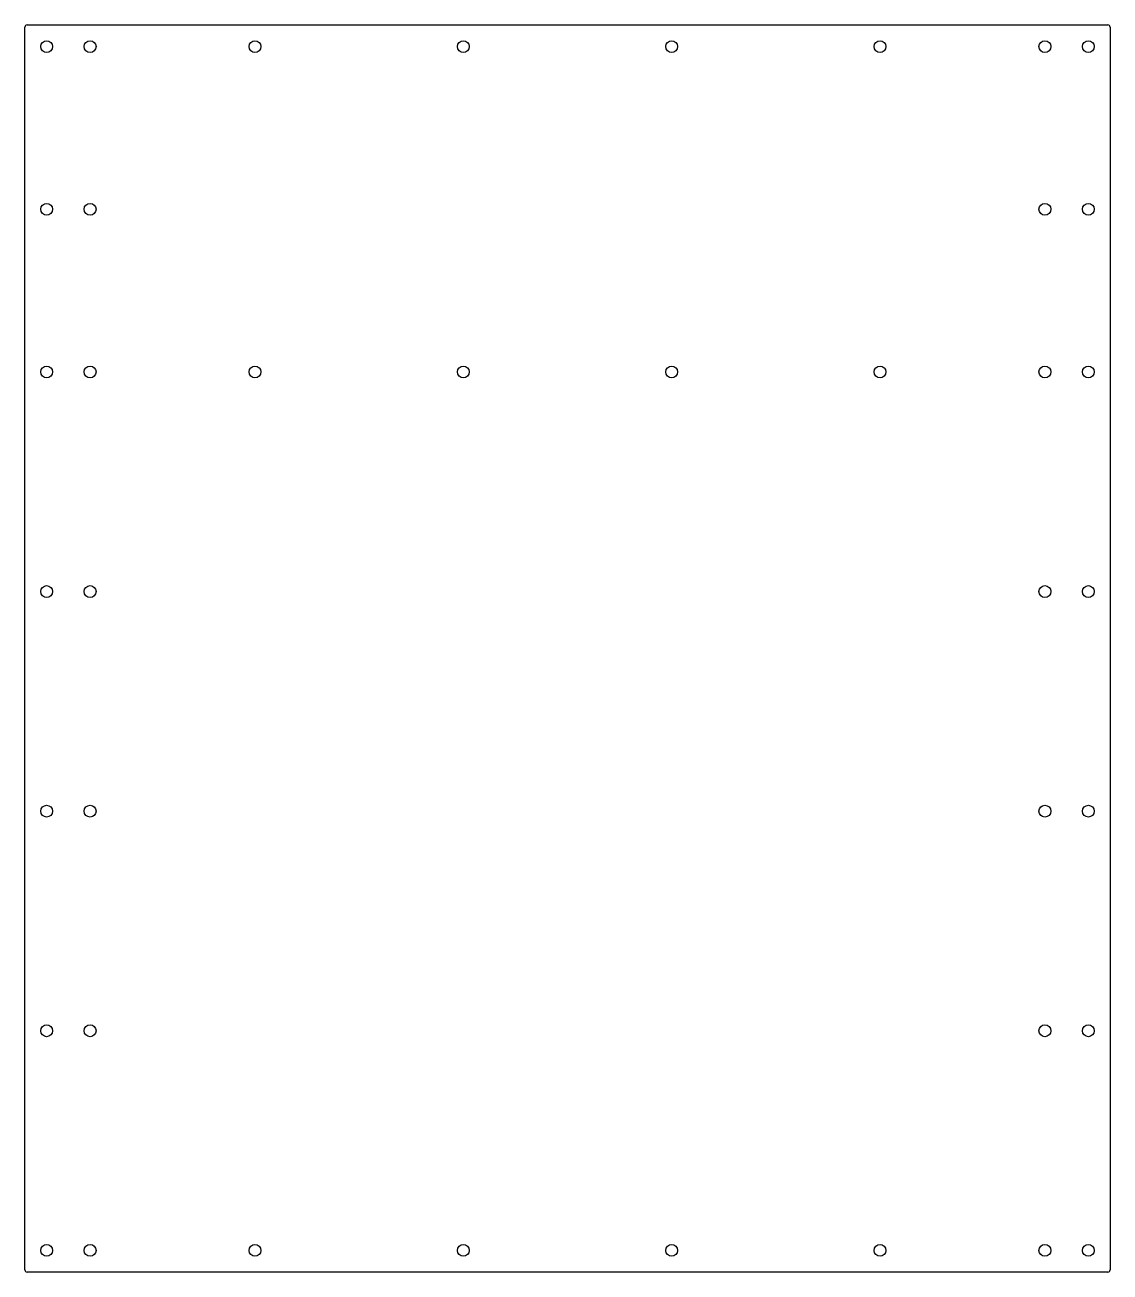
# Model space of a CAD drawing. Header units: millimetres. Extents: x -250 to 250, y -288 to 288.
import ezdxf

# ---------------------------------------------------------------- set-up
doc = ezdxf.new("R2010")
doc.units = ezdxf.units.MM

msp = doc.modelspace()

# ---------------------------------------------------------------- linework, layer by layer
at = {"color": 7, "linetype": 'Continuous', "lineweight": 25}
for p, q in [((-250, -286.5), (-250, 286.5)), ((-249, 287.5), (249, 287.5)), ((250, 286.5), (250, -286.5)), ((249, -287.5), (-249, -287.5))]:
    msp.add_line(p, q, dxfattribs=at)
for centre in [(-240, 277.5), (-220, 277.5), (-144, 277.5), (-48, 277.5), (48, 277.5), (144, 277.5), (220, 277.5), (240, 277.5), (-240, 202.5), (-220, 202.5), (220, 202.5), (240, 202.5), (-240, 127.5), (-220, 127.5), (-144, 127.5), (-48, 127.5), (48, 127.5), (144, 127.5), (220, 127.5), (240, 127.5), (-240, 26.25), (-220, 26.25), (220, 26.25), (240, 26.25), (-240, -75), (-220, -75), (220, -75), (240, -75), (-240, -176.25), (-220, -176.25), (220, -176.25), (240, -176.25), (-240, -277.5), (-220, -277.5), (-144, -277.5), (-48, -277.5), (48, -277.5), (144, -277.5), (220, -277.5), (240, -277.5)]:
    msp.add_circle(centre, 2.75, dxfattribs=at)
for centre, start, end in [((249, 286.5), 0, 90), ((-249, 286.5), 90, 180), ((-249, -286.5), 180, 270), ((249, -286.5), 270, 360)]:
    msp.add_arc(centre, 1, start, end, dxfattribs=at)

doc.saveas('drawing.dxf')
